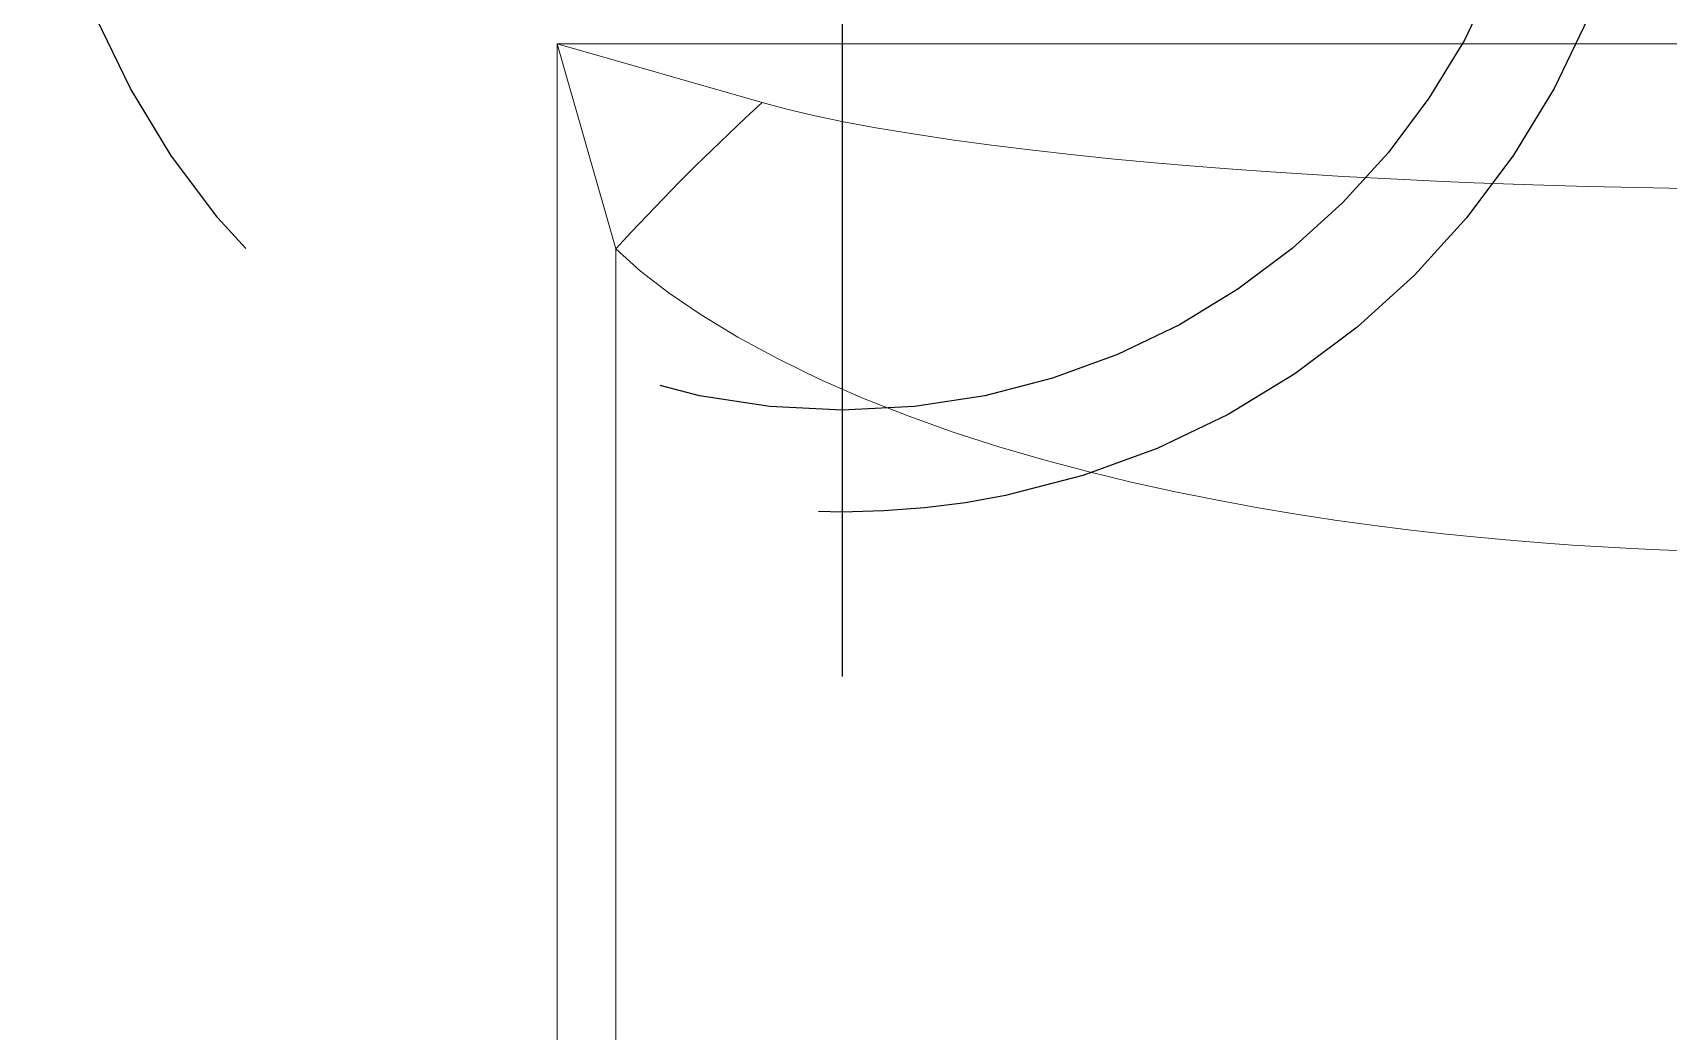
# Model space of a CAD drawing. Header units: inches. Extents: x 133169 to 134399, y -43543 to -42673.
# Drawn here: x 133813.93 to 133829.96, y -42806.34 to -42796.54 of the extents above; entities that cross this region are included whole.
import ezdxf

# ---------------------------------------------------------------- set-up
doc = ezdxf.new("R2010")
doc.units = ezdxf.units.IN
doc.header["$LTSCALE"] = 2
doc.header["$MEASUREMENT"] = 0
for name, pattern in [('ACAD_ISO08W100', [36, 24, -3, 6, -3]), ('CENTER', [50.800000000000004, 31.75, -6.35, 6.35, -6.35]), ('HIDDEN', [9.524999999999999, 6.35, -3.175])]:
    doc.linetypes.add(name, pattern=pattern)
doc.layers.get('0').update_dxf_attribs({"linetype": 'CONTINUOUS'})
doc.layers.add('CL', color=1, linetype='ACAD_ISO08W100')
doc.layers.add('枕位', color=75, linetype='CONTINUOUS', lineweight=15)

msp = doc.modelspace()

# ---------------------------------------------------------------- linework, layer by layer
at = {"color": 8, "linetype": 'HIDDEN'}
for radius in [7.9375, 6.9375]:
    msp.add_circle((133821.8640342931, -42793.30574357264), radius, dxfattribs=at)
at = {"layer": 'CL', "color": 7, "linetype": 'CENTER', "ltscale": 0.5}
msp.add_line((133821.8640342931, -42720.30574357264), (133821.8640342931, -43120.30574357264), dxfattribs=at)
at = {"layer": '枕位', "linetype": 'ByBlock'}
for p, q in [((133819.0687960802, -42806.95105437874), (133819.0687960802, -42796.65104303424)), ((133819.0687960802, -42796.65104303424), (133840.5015490714, -42796.65104323174)), ((133819.0687961313, -42796.65104303424), (133821.0793949285, -42797.22549984803)), ((133819.0687960802, -42796.65104308534), (133819.643252894, -42798.66164188254)), ((133828.6360620895, -42798.03392597834), (133829.1704250659, -42798.04962132074)), ((133829.1704250659, -42798.04962132074), (133829.6662160035, -42798.06105240204)), ((133829.6662160035, -42798.06105240204), (133830.1263197671, -42798.06896221354)), ((133819.643252894, -42806.84089311694), (133819.643252894, -42798.66164188254))]:
    msp.add_line(p, q, dxfattribs=at)
for points in [[(133821.0793949278, -42797.22550225544), (133820.9153428674, -42797.37750682163), (133820.7516289348, -42797.53216276694), (133820.5885911896, -42797.68915069184), (133820.4265662957, -42797.84814638184), (133820.2658888274, -42798.00882147803), (133820.1068905785, -42798.17084415604), (133819.9498998758, -42798.33387980903), (133819.795240901, -42798.49759173873), (133819.6432330223, -42798.66164185193)], [(133821.0793949285, -42797.22549984803), (133821.3074892304, -42797.28752414784), (133821.5682091254, -42797.34928127514), (133821.8615546133, -42797.41069073183), (133822.1938400212, -42797.47276690893), (133822.5587510221, -42797.53429421124), (133822.9373446348, -42797.59199983984), (133823.3286305334, -42797.64522104124), (133823.7335990438, -42797.69481640454), (133824.1362781629, -42797.74001167734), (133824.533127702, -42797.78050552794), (133824.9276878498, -42797.81690829674), (133825.3146071693, -42797.84983631234), (133825.6930061912, -42797.87940034264), (133826.0637643849, -42797.90571942444), (133826.4241687208, -42797.92937314643), (133826.7736973803, -42797.95045413074), (133827.1128721822, -42797.96902728534), (133827.7560510985, -42798.00019687404)], [(133827.7560510985, -42798.00019687404), (133828.060055213, -42798.01289154804), (133828.6360620895, -42798.03392597834)], [(133819.643252894, -42798.66164188254), (133819.8871429056, -42798.87929906163), (133820.166213309, -42799.09541459424), (133820.4810515555, -42799.30998848044), (133820.8392177134, -42799.52682043904), (133821.2345125205, -42799.74211075134), (133821.6464311432, -42799.94446026024), (133822.0736325255, -42800.13070789933), (133822.5176973843, -42800.30401473524), (133822.9616394505, -42800.46246481064), (133823.401200857, -42800.60439055874), (133823.8400986402, -42800.73145954643), (133824.2728850641, -42800.84675851684), (133824.6983577237, -42800.95041541094), (133825.1171488235, -42801.04230228763), (133825.5264812137, -42801.12512206754), (133825.9256022233, -42801.19904626954), (133826.3147815415, -42801.26390337464), (133826.6927746267, -42801.32188174633), (133827.0587002109, -42801.37310545413), (133827.4130825623, -42801.41745042863), (133827.7568156103, -42801.45673282423), (133828.0897497865, -42801.49113032514), (133828.4118054266, -42801.52046524714), (133828.7240132925, -42801.54602069264), (133829.0261600039, -42801.56792562464), (133829.3183172551, -42801.58605108014), (133829.601964403, -42801.60129327304), (133829.8768356706, -42801.61375588214), (133830.1430895966, -42801.62333522864)]]:
    msp.add_lwpolyline(points, dxfattribs=at)

doc.saveas('drawing.dxf')
